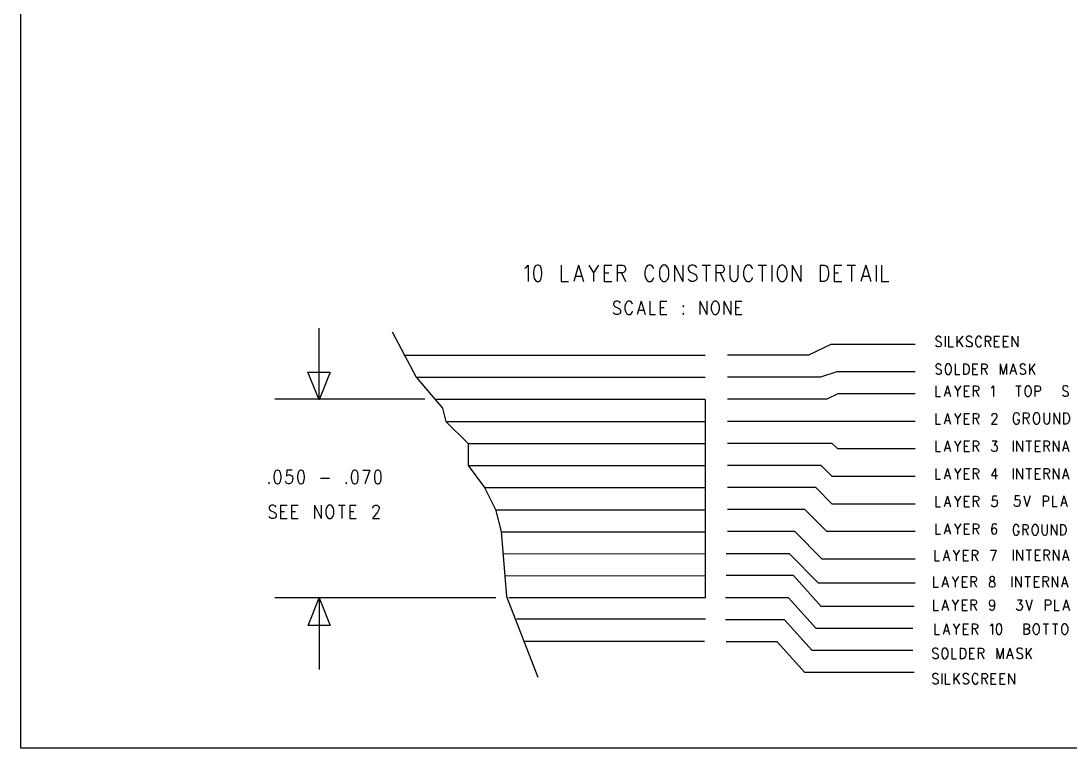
# Model space of a CAD drawing. Extents: x 11.9 to 28.1, y 10.8 to 21.2.
# Drawn here: x 11.892 to 16.644, y 10.799 to 14.095 of the extents above; entities that cross this region are included whole.
import ezdxf

# ---------------------------------------------------------------- set-up
doc = ezdxf.new("R2010")
doc.units = 0
doc.header["$MEASUREMENT"] = 0
doc.layers.add('LAYNR1', color=2, linetype='Continuous')

msp = doc.modelspace()

# ---------------------------------------------------------------- linework, layer by layer
at = {"layer": 'LAYNR1', "color": 7}
for points in [[(11.892, 10.799), (11.892, 21.199)], [(14.175, 12.974), (14.181, 12.978), (14.189, 12.988), (14.189, 12.914)], [(14.23, 12.988), (14.222, 12.985), (14.216, 12.974), (14.214, 12.957), (14.214, 12.946), (14.216, 12.928), (14.222, 12.918), (14.23, 12.914)], [(14.236, 12.914), (14.244, 12.918), (14.249, 12.928), (14.252, 12.946), (14.252, 12.957), (14.249, 12.974), (14.244, 12.985), (14.236, 12.988), (14.23, 12.988)], [(14.339, 12.988), (14.339, 12.914)], [(14.418, 12.988), (14.396, 12.914)], [(14.418, 12.988), (14.44, 12.914)], [(14.465, 12.988), (14.486, 12.953), (14.486, 12.914)], [(14.508, 12.988), (14.486, 12.953)], [(14.533, 12.988), (14.533, 12.914)], [(14.533, 12.988), (14.568, 12.988)], [(14.593, 12.988), (14.593, 12.914)], [(14.593, 12.988), (14.617, 12.988), (14.625, 12.985), (14.628, 12.981), (14.631, 12.974), (14.631, 12.967), (14.628, 12.96), (14.625, 12.957), (14.617, 12.953), (14.593, 12.953)], [(14.759, 12.971), (14.756, 12.978), (14.751, 12.985), (14.745, 12.988), (14.735, 12.988), (14.729, 12.985), (14.724, 12.978), (14.721, 12.971)], [(14.8, 12.988), (14.795, 12.985), (14.789, 12.978), (14.786, 12.971)], [(14.825, 12.971), (14.822, 12.978), (14.816, 12.985), (14.811, 12.988), (14.8, 12.988)], [(14.852, 12.988), (14.852, 12.914)], [(14.852, 12.988), (14.89, 12.914)], [(14.89, 12.988), (14.89, 12.914)], [(14.953, 12.978), (14.947, 12.985), (14.939, 12.988), (14.928, 12.988), (14.92, 12.985), (14.915, 12.978), (14.915, 12.971)], [(14.977, 12.988), (15.016, 12.988)], [(14.996, 12.988), (14.996, 12.914)], [(15.04, 12.988), (15.04, 12.914)], [(15.04, 12.988), (15.065, 12.988), (15.073, 12.985), (15.075, 12.981), (15.078, 12.974), (15.078, 12.967), (15.075, 12.96), (15.073, 12.957), (15.065, 12.953), (15.04, 12.953)], [(15.103, 12.988), (15.103, 12.935), (15.106, 12.925), (15.111, 12.918), (15.119, 12.914)], [(15.125, 12.914), (15.133, 12.918), (15.138, 12.925), (15.141, 12.935), (15.141, 12.988)], [(15.206, 12.971), (15.204, 12.978), (15.198, 12.985), (15.193, 12.988), (15.182, 12.988), (15.176, 12.985), (15.171, 12.978), (15.168, 12.971)], [(15.231, 12.988), (15.269, 12.988)], [(15.25, 12.988), (15.25, 12.914)], [(15.294, 12.988), (15.294, 12.914)], [(15.335, 12.988), (15.329, 12.985), (15.324, 12.978), (15.321, 12.971)], [(15.359, 12.971), (15.356, 12.978), (15.351, 12.985), (15.345, 12.988), (15.335, 12.988)], [(15.386, 12.988), (15.386, 12.914)], [(15.386, 12.988), (15.425, 12.914)], [(15.425, 12.988), (15.425, 12.914)], [(15.512, 12.988), (15.512, 12.914)], [(15.512, 12.988), (15.531, 12.988), (15.539, 12.985), (15.545, 12.978), (15.547, 12.971)], [(15.575, 12.988), (15.575, 12.914)], [(15.575, 12.988), (15.61, 12.988)], [(15.635, 12.988), (15.673, 12.988)], [(15.654, 12.988), (15.654, 12.914)], [(15.719, 12.988), (15.697, 12.914)], [(15.719, 12.988), (15.741, 12.914)], [(15.766, 12.988), (15.766, 12.914)], [(15.79, 12.988), (15.79, 12.914)], [(14.405, 12.939), (14.432, 12.939)], [(14.533, 12.953), (14.555, 12.953)], [(14.612, 12.953), (14.631, 12.914)], [(14.721, 12.971), (14.718, 12.96), (14.718, 12.942)], [(14.718, 12.942), (14.721, 12.932), (14.724, 12.925), (14.729, 12.918), (14.735, 12.914)], [(14.745, 12.914), (14.751, 12.918), (14.756, 12.925), (14.759, 12.932)], [(14.786, 12.971), (14.784, 12.96), (14.784, 12.942)], [(14.784, 12.942), (14.786, 12.932), (14.789, 12.925), (14.795, 12.918), (14.8, 12.914)], [(14.811, 12.914), (14.816, 12.918), (14.822, 12.925), (14.825, 12.932), (14.827, 12.942)], [(14.827, 12.942), (14.827, 12.96), (14.825, 12.971)], [(14.915, 12.971), (14.917, 12.964), (14.92, 12.96), (14.925, 12.957), (14.942, 12.949), (14.947, 12.946), (14.95, 12.942)], [(14.95, 12.942), (14.953, 12.935), (14.953, 12.925), (14.947, 12.918), (14.939, 12.914)], [(15.059, 12.953), (15.078, 12.914)], [(15.168, 12.971), (15.165, 12.96), (15.165, 12.942)], [(15.165, 12.942), (15.168, 12.932), (15.171, 12.925), (15.176, 12.918), (15.182, 12.914)], [(15.193, 12.914), (15.198, 12.918), (15.204, 12.925), (15.206, 12.932)], [(15.321, 12.971), (15.318, 12.96), (15.318, 12.942)], [(15.318, 12.942), (15.321, 12.932), (15.324, 12.925), (15.329, 12.918), (15.335, 12.914)], [(15.345, 12.914), (15.351, 12.918), (15.356, 12.925), (15.359, 12.932), (15.362, 12.942)], [(15.362, 12.942), (15.362, 12.96), (15.359, 12.971)], [(15.55, 12.942), (15.547, 12.932), (15.545, 12.925), (15.539, 12.918), (15.531, 12.914)], [(15.547, 12.971), (15.55, 12.96), (15.55, 12.942)], [(15.575, 12.953), (15.596, 12.953)], [(15.705, 12.939), (15.733, 12.939)], [(14.23, 12.914), (14.236, 12.914)], [(14.339, 12.914), (14.372, 12.914)], [(14.533, 12.914), (14.568, 12.914)], [(14.735, 12.914), (14.745, 12.914)], [(14.8, 12.914), (14.811, 12.914)], [(14.928, 12.914), (14.92, 12.918), (14.915, 12.925)], [(14.939, 12.914), (14.928, 12.914)], [(15.119, 12.914), (15.125, 12.914)], [(15.182, 12.914), (15.193, 12.914)], [(15.335, 12.914), (15.345, 12.914)], [(15.531, 12.914), (15.512, 12.914)], [(15.575, 12.914), (15.61, 12.914)], [(15.79, 12.914), (15.823, 12.914)], [(14.608, 12.816), (14.603, 12.822), (14.596, 12.825), (14.587, 12.825), (14.581, 12.822), (14.576, 12.816), (14.576, 12.811)], [(14.576, 12.811), (14.578, 12.805), (14.581, 12.802), (14.585, 12.799), (14.599, 12.793), (14.603, 12.79), (14.606, 12.787)], [(14.606, 12.787), (14.608, 12.782), (14.608, 12.773), (14.603, 12.767), (14.596, 12.764)], [(14.631, 12.811), (14.628, 12.802), (14.628, 12.787)], [(14.628, 12.787), (14.631, 12.779), (14.633, 12.773), (14.637, 12.767), (14.642, 12.764)], [(14.662, 12.811), (14.66, 12.816), (14.656, 12.822), (14.651, 12.825), (14.642, 12.825), (14.637, 12.822), (14.633, 12.816), (14.631, 12.811)], [(14.701, 12.825), (14.683, 12.764)], [(14.69, 12.784), (14.712, 12.784)], [(14.701, 12.825), (14.719, 12.764)], [(14.74, 12.825), (14.74, 12.764)], [(14.787, 12.825), (14.787, 12.764)], [(14.787, 12.825), (14.817, 12.825)], [(14.787, 12.796), (14.806, 12.796)], [(14.967, 12.825), (14.967, 12.764)], [(14.967, 12.825), (14.999, 12.764)], [(14.999, 12.825), (14.999, 12.764)], [(15.021, 12.811), (15.019, 12.802), (15.019, 12.787)], [(15.019, 12.787), (15.021, 12.779), (15.024, 12.773), (15.028, 12.767), (15.033, 12.764)], [(15.033, 12.825), (15.028, 12.822), (15.024, 12.816), (15.021, 12.811)], [(15.053, 12.811), (15.051, 12.816), (15.046, 12.822), (15.042, 12.825), (15.033, 12.825)], [(15.042, 12.764), (15.046, 12.767), (15.051, 12.773), (15.053, 12.779), (15.056, 12.787)], [(15.056, 12.787), (15.056, 12.802), (15.053, 12.811)], [(15.076, 12.825), (15.076, 12.764)], [(15.076, 12.825), (15.108, 12.764)], [(15.108, 12.825), (15.108, 12.764)], [(15.128, 12.825), (15.128, 12.764)], [(15.128, 12.825), (15.158, 12.825)], [(15.128, 12.796), (15.146, 12.796)], [(14.587, 12.764), (14.581, 12.767), (14.576, 12.773)], [(14.596, 12.764), (14.587, 12.764)], [(14.642, 12.764), (14.651, 12.764)], [(14.651, 12.764), (14.656, 12.767), (14.66, 12.773), (14.662, 12.779)], [(14.74, 12.764), (14.767, 12.764)], [(14.787, 12.764), (14.817, 12.764)], [(14.892, 12.77), (14.89, 12.767), (14.892, 12.764)], [(14.892, 12.764), (14.894, 12.767), (14.892, 12.77)], [(15.033, 12.764), (15.042, 12.764)], [(15.128, 12.764), (15.158, 12.764)], [(13.242, 12.378), (13.242, 12.703)], [(13.573, 12.686), (13.682, 12.48)], [(16.061, 12.659), (16.058, 12.663), (16.052, 12.666), (16.045, 12.666), (16.04, 12.663), (16.036, 12.659), (16.036, 12.654)], [(16.036, 12.654), (16.038, 12.65), (16.04, 12.648), (16.043, 12.645), (16.054, 12.641), (16.058, 12.638), (16.06, 12.636)], [(16.078, 12.666), (16.078, 12.618)], [(16.094, 12.666), (16.094, 12.618)], [(16.132, 12.666), (16.132, 12.618)], [(16.158, 12.666), (16.132, 12.634)], [(16.141, 12.645), (16.158, 12.618)], [(16.2, 12.659), (16.196, 12.663), (16.191, 12.666), (16.183, 12.666), (16.178, 12.663), (16.174, 12.659), (16.174, 12.654)], [(16.174, 12.654), (16.176, 12.65), (16.178, 12.648), (16.181, 12.645), (16.192, 12.641), (16.196, 12.638), (16.198, 12.636)], [(16.218, 12.654), (16.216, 12.648), (16.216, 12.636)], [(16.243, 12.654), (16.241, 12.659), (16.238, 12.663), (16.234, 12.666), (16.227, 12.666), (16.223, 12.663), (16.22, 12.659), (16.218, 12.654)], [(16.26, 12.666), (16.26, 12.618)], [(16.26, 12.666), (16.276, 12.666), (16.281, 12.663), (16.283, 12.661), (16.285, 12.657), (16.285, 12.652), (16.283, 12.648), (16.281, 12.645), (16.276, 12.643), (16.26, 12.643)], [(16.272, 12.643), (16.285, 12.618)], [(16.301, 12.666), (16.301, 12.618)], [(16.301, 12.666), (16.325, 12.666)], [(16.301, 12.643), (16.316, 12.643)], [(16.341, 12.666), (16.341, 12.618)], [(16.341, 12.666), (16.365, 12.666)], [(16.341, 12.643), (16.356, 12.643)], [(16.381, 12.666), (16.381, 12.618)], [(16.381, 12.666), (16.407, 12.618)], [(16.407, 12.666), (16.407, 12.618)], [(15.56, 12.629), (15.46, 12.58)], [(15.942, 12.629), (15.56, 12.629)], [(16.045, 12.618), (16.04, 12.62), (16.036, 12.625)], [(16.052, 12.618), (16.045, 12.618)], [(16.06, 12.636), (16.061, 12.632), (16.061, 12.625), (16.058, 12.62), (16.052, 12.618)], [(16.094, 12.618), (16.116, 12.618)], [(16.183, 12.618), (16.178, 12.62), (16.174, 12.625)], [(16.191, 12.618), (16.183, 12.618)], [(16.198, 12.636), (16.2, 12.632), (16.2, 12.625), (16.196, 12.62), (16.191, 12.618)], [(16.216, 12.636), (16.218, 12.629), (16.22, 12.625), (16.223, 12.62), (16.227, 12.618)], [(16.227, 12.618), (16.234, 12.618)], [(16.234, 12.618), (16.238, 12.62), (16.241, 12.625), (16.243, 12.629)], [(16.301, 12.618), (16.325, 12.618)], [(16.341, 12.618), (16.365, 12.618)], [(13.627, 12.58), (14.992, 12.58)], [(15.46, 12.58), (15.092, 12.58)], [(13.242, 12.378), (13.192, 12.503)], [(13.192, 12.503), (13.292, 12.503)], [(13.292, 12.503), (13.242, 12.378)], [(15.588, 12.504), (15.513, 12.48)], [(15.942, 12.504), (15.588, 12.504)], [(16.061, 12.534), (16.058, 12.538), (16.052, 12.541), (16.045, 12.541), (16.04, 12.538), (16.036, 12.534), (16.036, 12.529)], [(16.036, 12.529), (16.038, 12.525), (16.04, 12.523), (16.043, 12.52), (16.054, 12.516), (16.058, 12.513), (16.06, 12.511)], [(16.045, 12.493), (16.04, 12.495), (16.036, 12.5)], [(16.06, 12.511), (16.061, 12.507), (16.061, 12.5), (16.058, 12.495), (16.052, 12.493)], [(16.08, 12.529), (16.078, 12.523), (16.078, 12.511)], [(16.078, 12.511), (16.08, 12.504), (16.081, 12.5), (16.085, 12.495), (16.089, 12.493)], [(16.089, 12.541), (16.085, 12.538), (16.081, 12.534), (16.08, 12.529)], [(16.105, 12.529), (16.103, 12.534), (16.1, 12.538), (16.096, 12.541), (16.089, 12.541)], [(16.096, 12.493), (16.1, 12.495), (16.103, 12.5), (16.105, 12.504), (16.107, 12.511)], [(16.107, 12.511), (16.107, 12.523), (16.105, 12.529)], [(16.123, 12.541), (16.123, 12.493)], [(16.161, 12.541), (16.161, 12.493)], [(16.161, 12.541), (16.174, 12.541), (16.18, 12.538), (16.183, 12.534), (16.185, 12.529)], [(16.187, 12.511), (16.185, 12.504), (16.183, 12.5), (16.18, 12.495), (16.174, 12.493)], [(16.185, 12.529), (16.187, 12.523), (16.187, 12.511)], [(16.203, 12.541), (16.203, 12.493)], [(16.203, 12.541), (16.227, 12.541)], [(16.203, 12.518), (16.218, 12.518)], [(16.243, 12.541), (16.243, 12.493)], [(16.243, 12.541), (16.26, 12.541), (16.265, 12.538), (16.267, 12.536), (16.269, 12.532), (16.269, 12.527), (16.267, 12.523), (16.265, 12.52), (16.26, 12.518), (16.243, 12.518)], [(16.256, 12.518), (16.269, 12.493)], [(16.327, 12.541), (16.327, 12.493)], [(16.327, 12.541), (16.341, 12.493)], [(16.356, 12.541), (16.341, 12.493)], [(16.356, 12.541), (16.356, 12.493)], [(16.387, 12.541), (16.372, 12.493)], [(16.378, 12.509), (16.396, 12.509)], [(16.387, 12.541), (16.401, 12.493)], [(16.443, 12.534), (16.44, 12.538), (16.434, 12.541), (16.427, 12.541), (16.421, 12.538), (16.418, 12.534), (16.418, 12.529)], [(16.418, 12.529), (16.42, 12.525), (16.421, 12.523), (16.425, 12.52), (16.436, 12.516), (16.44, 12.513), (16.441, 12.511)], [(16.427, 12.493), (16.421, 12.495), (16.418, 12.5)], [(16.441, 12.511), (16.443, 12.507), (16.443, 12.5), (16.44, 12.495), (16.434, 12.493)], [(16.46, 12.541), (16.46, 12.493)], [(16.485, 12.541), (16.46, 12.509)], [(16.469, 12.52), (16.485, 12.493)], [(13.682, 12.48), (13.802, 12.34)], [(13.682, 12.48), (14.992, 12.48)], [(15.513, 12.48), (15.092, 12.48)], [(16.052, 12.493), (16.045, 12.493)], [(16.089, 12.493), (16.096, 12.493)], [(16.123, 12.493), (16.145, 12.493)], [(16.174, 12.493), (16.161, 12.493)], [(16.203, 12.493), (16.227, 12.493)], [(16.434, 12.493), (16.427, 12.493)], [(15.592, 12.405), (15.542, 12.38)], [(15.942, 12.405), (15.592, 12.405)], [(16.036, 12.441), (16.036, 12.393)], [(16.089, 12.441), (16.074, 12.393)], [(16.08, 12.409), (16.098, 12.409)], [(16.089, 12.441), (16.103, 12.393)], [(16.12, 12.441), (16.134, 12.418), (16.134, 12.393)], [(16.149, 12.441), (16.134, 12.418)], [(16.165, 12.441), (16.165, 12.393)], [(16.165, 12.441), (16.189, 12.441)], [(16.165, 12.418), (16.18, 12.418)], [(16.205, 12.441), (16.205, 12.393)], [(16.205, 12.441), (16.221, 12.441), (16.227, 12.439), (16.229, 12.436), (16.231, 12.432), (16.231, 12.427), (16.229, 12.423), (16.227, 12.42), (16.221, 12.418), (16.205, 12.418)], [(16.218, 12.418), (16.231, 12.393)], [(16.289, 12.432), (16.292, 12.434), (16.298, 12.441), (16.298, 12.393)], [(16.398, 12.441), (16.423, 12.441)], [(16.411, 12.441), (16.411, 12.393)], [(16.441, 12.429), (16.44, 12.423), (16.44, 12.411)], [(16.44, 12.411), (16.441, 12.404), (16.443, 12.4), (16.447, 12.395), (16.451, 12.393)], [(16.451, 12.441), (16.447, 12.439), (16.443, 12.434), (16.441, 12.429)], [(16.467, 12.429), (16.465, 12.434), (16.461, 12.439), (16.458, 12.441), (16.451, 12.441)], [(16.458, 12.393), (16.461, 12.395), (16.465, 12.4), (16.467, 12.404), (16.469, 12.411)], [(16.469, 12.411), (16.469, 12.423), (16.467, 12.429)], [(16.485, 12.441), (16.485, 12.393)], [(16.485, 12.441), (16.501, 12.441), (16.507, 12.439), (16.509, 12.436), (16.511, 12.432), (16.511, 12.425), (16.509, 12.42), (16.507, 12.418), (16.501, 12.416), (16.485, 12.416)], [(16.636, 12.434), (16.632, 12.439), (16.627, 12.441), (16.62, 12.441), (16.614, 12.439), (16.611, 12.434), (16.611, 12.429)], [(16.611, 12.429), (16.612, 12.425), (16.614, 12.423), (16.618, 12.42), (16.629, 12.416), (16.632, 12.413), (16.634, 12.411)], [(16.634, 12.411), (16.636, 12.407), (16.636, 12.4), (16.632, 12.395), (16.627, 12.393)], [(13.722, 12.38), (13.042, 12.38)], [(13.767, 12.38), (14.992, 12.38)], [(14.993, 11.481), (14.993, 12.379)], [(15.542, 12.38), (15.092, 12.38)], [(16.036, 12.393), (16.058, 12.393)], [(16.165, 12.393), (16.189, 12.393)], [(16.451, 12.393), (16.458, 12.393)], [(16.62, 12.393), (16.614, 12.395), (16.611, 12.4)], [(16.627, 12.393), (16.62, 12.393)], [(13.802, 12.34), (13.817, 12.28)], [(16.036, 12.316), (16.036, 12.268)], [(16.089, 12.316), (16.074, 12.268)], [(16.089, 12.316), (16.103, 12.268)], [(16.12, 12.316), (16.134, 12.293), (16.134, 12.268)], [(16.149, 12.316), (16.134, 12.293)], [(16.165, 12.316), (16.165, 12.268)], [(16.165, 12.316), (16.189, 12.316)], [(16.205, 12.316), (16.205, 12.268)], [(16.205, 12.316), (16.221, 12.316), (16.227, 12.314), (16.229, 12.311), (16.231, 12.307), (16.231, 12.302), (16.229, 12.298), (16.227, 12.295), (16.221, 12.293), (16.205, 12.293)], [(16.291, 12.304), (16.291, 12.307), (16.292, 12.311), (16.294, 12.314), (16.298, 12.316), (16.305, 12.316), (16.309, 12.314), (16.311, 12.311), (16.312, 12.307), (16.312, 12.302), (16.311, 12.298), (16.307, 12.291), (16.289, 12.268)], [(16.394, 12.317), (16.39, 12.312), (16.388, 12.307)], [(16.409, 12.317), (16.405, 12.319), (16.398, 12.319), (16.394, 12.317)], [(16.415, 12.307), (16.413, 12.312), (16.409, 12.317)], [(16.432, 12.319), (16.432, 12.268)], [(16.432, 12.319), (16.45, 12.319), (16.456, 12.317)], [(16.456, 12.317), (16.457, 12.314), (16.459, 12.309), (16.459, 12.304), (16.457, 12.3), (16.456, 12.297)], [(16.485, 12.317), (16.481, 12.312), (16.479, 12.307)], [(16.488, 12.319), (16.485, 12.317)], [(16.5, 12.317), (16.496, 12.319), (16.488, 12.319)], [(16.506, 12.307), (16.504, 12.312), (16.5, 12.317)], [(16.525, 12.319), (16.525, 12.283), (16.527, 12.275), (16.531, 12.27), (16.537, 12.268)], [(16.541, 12.268), (16.546, 12.27), (16.55, 12.275), (16.552, 12.283), (16.552, 12.319)], [(16.57, 12.319), (16.57, 12.268)], [(16.57, 12.319), (16.597, 12.268)], [(16.597, 12.319), (16.597, 12.268)], [(16.614, 12.319), (16.614, 12.268)], [(16.614, 12.319), (16.627, 12.319), (16.633, 12.317)], [(16.633, 12.317), (16.637, 12.312), (16.639, 12.307)], [(13.817, 12.28), (13.917, 12.18)], [(13.817, 12.28), (14.992, 12.28)], [(15.942, 12.28), (15.092, 12.28)], [(16.036, 12.268), (16.058, 12.268)], [(16.08, 12.284), (16.098, 12.284)], [(16.165, 12.293), (16.18, 12.293)], [(16.165, 12.268), (16.189, 12.268)], [(16.218, 12.293), (16.231, 12.268)], [(16.289, 12.268), (16.314, 12.268)], [(16.388, 12.307), (16.386, 12.3), (16.386, 12.287)], [(16.386, 12.287), (16.388, 12.28), (16.39, 12.275), (16.394, 12.27), (16.398, 12.268)], [(16.398, 12.268), (16.405, 12.268)], [(16.405, 12.268), (16.409, 12.27), (16.413, 12.275), (16.415, 12.28), (16.415, 12.287)], [(16.405, 12.287), (16.415, 12.287)], [(16.456, 12.297), (16.45, 12.295), (16.432, 12.295)], [(16.446, 12.295), (16.459, 12.268)], [(16.479, 12.307), (16.477, 12.3), (16.477, 12.287)], [(16.477, 12.287), (16.479, 12.28), (16.481, 12.275), (16.485, 12.27), (16.488, 12.268)], [(16.488, 12.268), (16.496, 12.268)], [(16.496, 12.268), (16.5, 12.27), (16.504, 12.275), (16.506, 12.28), (16.508, 12.287)], [(16.508, 12.287), (16.508, 12.3), (16.506, 12.307)], [(16.537, 12.268), (16.541, 12.268)], [(16.627, 12.268), (16.614, 12.268)], [(16.641, 12.287), (16.639, 12.28), (16.637, 12.275), (16.633, 12.27), (16.627, 12.268)], [(16.639, 12.307), (16.641, 12.3), (16.641, 12.287)], [(13.917, 12.18), (13.917, 12.08)], [(13.917, 12.18), (14.992, 12.18)], [(15.567, 12.18), (15.092, 12.18)], [(15.592, 12.155), (15.567, 12.18)], [(16.036, 12.191), (16.036, 12.143)], [(16.089, 12.191), (16.074, 12.143)], [(16.089, 12.191), (16.103, 12.143)], [(16.12, 12.191), (16.134, 12.168), (16.134, 12.143)], [(16.149, 12.191), (16.134, 12.168)], [(16.165, 12.191), (16.165, 12.143)], [(16.165, 12.191), (16.189, 12.191)], [(16.165, 12.168), (16.18, 12.168)], [(16.205, 12.191), (16.205, 12.143)], [(16.205, 12.191), (16.221, 12.191), (16.227, 12.189), (16.229, 12.186), (16.231, 12.182), (16.231, 12.177), (16.229, 12.173), (16.227, 12.17), (16.221, 12.168), (16.205, 12.168)], [(16.218, 12.168), (16.231, 12.143)], [(16.292, 12.191), (16.312, 12.191), (16.301, 12.173), (16.307, 12.173), (16.311, 12.17), (16.312, 12.168), (16.314, 12.161)], [(16.386, 12.191), (16.386, 12.143)], [(16.402, 12.191), (16.402, 12.143)], [(16.402, 12.191), (16.428, 12.143)], [(16.428, 12.191), (16.428, 12.143)], [(16.444, 12.191), (16.47, 12.191)], [(16.457, 12.191), (16.457, 12.143)], [(16.486, 12.191), (16.486, 12.143)], [(16.486, 12.191), (16.51, 12.191)], [(16.486, 12.168), (16.501, 12.168)], [(16.526, 12.191), (16.526, 12.143)], [(16.526, 12.191), (16.542, 12.191), (16.548, 12.189), (16.55, 12.186), (16.551, 12.182), (16.551, 12.177), (16.55, 12.173), (16.548, 12.17), (16.542, 12.168), (16.526, 12.168)], [(16.539, 12.168), (16.551, 12.143)], [(16.568, 12.191), (16.568, 12.143)], [(16.568, 12.191), (16.593, 12.143)], [(16.593, 12.191), (16.593, 12.143)], [(16.624, 12.191), (16.61, 12.143)], [(16.624, 12.191), (16.639, 12.143)], [(15.942, 12.155), (15.592, 12.155)], [(16.036, 12.143), (16.058, 12.143)], [(16.08, 12.159), (16.098, 12.159)], [(16.165, 12.143), (16.189, 12.143)], [(16.298, 12.143), (16.292, 12.145), (16.291, 12.147), (16.289, 12.152)], [(16.303, 12.143), (16.298, 12.143)], [(16.314, 12.161), (16.314, 12.157), (16.312, 12.15), (16.309, 12.145), (16.303, 12.143)], [(16.486, 12.143), (16.51, 12.143)], [(16.615, 12.159), (16.633, 12.159)], [(13.917, 12.08), (13.992, 11.98)], [(13.917, 12.08), (14.992, 12.08)], [(15.517, 12.08), (15.092, 12.08)], [(15.567, 12.03), (15.517, 12.08)], [(13.052, 12.058), (13.045, 12.055), (13.04, 12.047), (13.038, 12.032), (13.038, 12.023), (13.04, 12.009), (13.045, 12), (13.052, 11.997)], [(13.056, 11.997), (13.063, 12), (13.068, 12.009), (13.07, 12.023), (13.07, 12.032), (13.068, 12.047), (13.063, 12.055), (13.056, 12.058), (13.052, 12.058)], [(13.12, 12.058), (13.097, 12.058), (13.095, 12.032), (13.097, 12.035), (13.104, 12.038), (13.111, 12.038), (13.118, 12.035), (13.122, 12.029), (13.124, 12.02)], [(13.158, 12.058), (13.152, 12.055), (13.147, 12.047), (13.145, 12.032), (13.145, 12.023), (13.147, 12.009), (13.152, 12), (13.158, 11.997)], [(13.163, 11.997), (13.17, 12), (13.174, 12.009), (13.177, 12.023), (13.177, 12.032), (13.174, 12.047), (13.17, 12.055), (13.163, 12.058), (13.158, 12.058)], [(13.249, 12.023), (13.29, 12.023)], [(13.402, 12.058), (13.395, 12.055), (13.39, 12.047), (13.388, 12.032), (13.388, 12.023), (13.39, 12.009), (13.395, 12), (13.402, 11.997)], [(13.406, 11.997), (13.413, 12), (13.418, 12.009), (13.42, 12.023), (13.42, 12.032), (13.418, 12.047), (13.413, 12.055), (13.406, 12.058), (13.402, 12.058)], [(13.44, 12.058), (13.472, 12.058)], [(13.472, 12.058), (13.449, 11.997)], [(13.506, 12.058), (13.499, 12.055), (13.495, 12.047), (13.493, 12.032), (13.493, 12.023), (13.495, 12.009), (13.499, 12), (13.506, 11.997)], [(13.511, 11.997), (13.518, 12), (13.522, 12.009), (13.524, 12.023), (13.524, 12.032), (13.522, 12.047), (13.518, 12.055), (13.511, 12.058), (13.506, 12.058)], [(15.942, 12.03), (15.567, 12.03)], [(16.036, 12.066), (16.036, 12.018)], [(16.089, 12.066), (16.074, 12.018)], [(16.08, 12.034), (16.098, 12.034)], [(16.089, 12.066), (16.103, 12.018)], [(16.12, 12.066), (16.134, 12.043), (16.134, 12.018)], [(16.149, 12.066), (16.134, 12.043)], [(16.165, 12.066), (16.165, 12.018)], [(16.165, 12.066), (16.189, 12.066)], [(16.165, 12.043), (16.18, 12.043)], [(16.205, 12.066), (16.205, 12.018)], [(16.205, 12.066), (16.221, 12.066), (16.227, 12.064), (16.229, 12.061), (16.231, 12.057), (16.231, 12.052), (16.229, 12.048), (16.227, 12.045), (16.221, 12.043), (16.205, 12.043)], [(16.218, 12.043), (16.231, 12.018)], [(16.307, 12.066), (16.289, 12.034), (16.316, 12.034)], [(16.307, 12.066), (16.307, 12.018)], [(16.386, 12.066), (16.386, 12.018)], [(16.402, 12.066), (16.402, 12.018)], [(16.402, 12.066), (16.428, 12.018)], [(16.428, 12.066), (16.428, 12.018)], [(16.444, 12.066), (16.47, 12.066)], [(16.457, 12.066), (16.457, 12.018)], [(16.486, 12.066), (16.486, 12.018)], [(16.486, 12.066), (16.51, 12.066)], [(16.486, 12.043), (16.501, 12.043)], [(16.526, 12.066), (16.526, 12.018)], [(16.526, 12.066), (16.542, 12.066), (16.548, 12.064), (16.55, 12.061), (16.551, 12.057), (16.551, 12.052), (16.55, 12.048), (16.548, 12.045), (16.542, 12.043), (16.526, 12.043)], [(16.539, 12.043), (16.551, 12.018)], [(16.568, 12.066), (16.568, 12.018)], [(16.568, 12.066), (16.593, 12.018)], [(16.593, 12.066), (16.593, 12.018)], [(16.624, 12.066), (16.61, 12.018)], [(16.615, 12.034), (16.633, 12.034)], [(16.624, 12.066), (16.639, 12.018)], [(13.015, 12.003), (13.013, 12), (13.015, 11.997)], [(13.015, 11.997), (13.018, 12), (13.015, 12.003)], [(13.052, 11.997), (13.056, 11.997)], [(13.102, 11.997), (13.095, 12), (13.093, 12.003), (13.09, 12.009)], [(13.108, 11.997), (13.102, 11.997)], [(13.124, 12.02), (13.122, 12.015), (13.12, 12.006), (13.115, 12), (13.108, 11.997)], [(13.158, 11.997), (13.163, 11.997)], [(13.365, 12.003), (13.363, 12), (13.365, 11.997)], [(13.365, 11.997), (13.368, 12), (13.365, 12.003)], [(13.402, 11.997), (13.406, 11.997)], [(13.506, 11.997), (13.511, 11.997)], [(13.992, 11.98), (14.042, 11.88)], [(13.992, 11.98), (14.992, 11.98)], [(15.492, 11.98), (15.092, 11.98)], [(15.567, 11.905), (15.492, 11.98)], [(16.036, 12.018), (16.058, 12.018)], [(16.165, 12.018), (16.189, 12.018)], [(16.486, 12.018), (16.51, 12.018)], [(16.036, 11.941), (16.036, 11.893)], [(16.089, 11.941), (16.074, 11.893)], [(16.089, 11.941), (16.103, 11.893)], [(16.12, 11.941), (16.134, 11.918), (16.134, 11.893)], [(16.149, 11.941), (16.134, 11.918)], [(16.165, 11.941), (16.165, 11.893)], [(16.165, 11.941), (16.189, 11.941)], [(16.205, 11.941), (16.205, 11.893)], [(16.205, 11.941), (16.221, 11.941), (16.227, 11.939), (16.229, 11.936), (16.231, 11.932), (16.231, 11.927), (16.229, 11.923), (16.227, 11.92), (16.221, 11.918), (16.205, 11.918)], [(16.312, 11.941), (16.294, 11.941), (16.292, 11.92), (16.294, 11.923), (16.3, 11.925), (16.305, 11.925), (16.311, 11.923), (16.314, 11.918), (16.316, 11.911)], [(16.415, 11.942), (16.396, 11.942), (16.395, 11.922), (16.396, 11.924), (16.402, 11.926), (16.407, 11.926), (16.413, 11.924), (16.416, 11.919), (16.418, 11.912)], [(16.435, 11.942), (16.449, 11.894)], [(16.464, 11.942), (16.449, 11.894)], [(16.522, 11.942), (16.522, 11.894)], [(16.522, 11.942), (16.538, 11.942), (16.544, 11.94), (16.546, 11.937), (16.547, 11.933), (16.547, 11.926), (16.546, 11.922), (16.544, 11.919), (16.538, 11.917), (16.522, 11.917)], [(16.564, 11.942), (16.564, 11.894)], [(16.616, 11.942), (16.602, 11.894)], [(16.616, 11.942), (16.631, 11.894)], [(13.048, 11.891), (13.043, 11.897), (13.036, 11.9), (13.027, 11.9), (13.021, 11.897), (13.016, 11.891), (13.016, 11.886)], [(13.016, 11.886), (13.018, 11.88), (13.021, 11.877), (13.025, 11.874), (13.039, 11.868), (13.043, 11.865), (13.046, 11.862)], [(13.068, 11.9), (13.068, 11.839)], [(13.068, 11.9), (13.098, 11.9)], [(13.118, 11.9), (13.118, 11.839)], [(13.118, 11.9), (13.148, 11.9)], [(13.221, 11.9), (13.221, 11.839)], [(13.221, 11.9), (13.252, 11.839)], [(13.252, 11.9), (13.252, 11.839)], [(13.275, 11.886), (13.273, 11.877), (13.273, 11.862)], [(13.286, 11.9), (13.282, 11.897), (13.277, 11.891), (13.275, 11.886)], [(13.307, 11.886), (13.305, 11.891), (13.3, 11.897), (13.296, 11.9), (13.286, 11.9)], [(13.309, 11.862), (13.309, 11.877), (13.307, 11.886)], [(13.33, 11.9), (13.361, 11.9)], [(13.346, 11.9), (13.346, 11.839)], [(13.382, 11.9), (13.382, 11.839)], [(13.382, 11.9), (13.411, 11.9)], [(13.486, 11.886), (13.486, 11.889), (13.489, 11.894), (13.491, 11.897), (13.496, 11.9), (13.505, 11.9), (13.509, 11.897), (13.511, 11.894), (13.514, 11.889), (13.514, 11.883), (13.511, 11.877), (13.507, 11.868), (13.484, 11.839)], [(14.042, 11.88), (14.067, 11.78)], [(15.442, 11.88), (15.092, 11.88)], [(15.542, 11.78), (15.442, 11.88)], [(15.942, 11.905), (15.567, 11.905)], [(16.036, 11.893), (16.058, 11.893)], [(16.08, 11.909), (16.098, 11.909)], [(16.165, 11.918), (16.18, 11.918)], [(16.165, 11.893), (16.189, 11.893)], [(16.218, 11.918), (16.231, 11.893)], [(16.298, 11.893), (16.292, 11.895), (16.291, 11.897), (16.289, 11.902)], [(16.303, 11.893), (16.298, 11.893)], [(16.316, 11.911), (16.314, 11.907), (16.312, 11.9), (16.309, 11.895), (16.303, 11.893)], [(16.4, 11.894), (16.395, 11.896), (16.393, 11.899), (16.391, 11.903)], [(16.406, 11.894), (16.4, 11.894)], [(16.418, 11.912), (16.416, 11.908), (16.415, 11.901), (16.411, 11.896), (16.406, 11.894)], [(16.564, 11.894), (16.586, 11.894)], [(16.607, 11.91), (16.626, 11.91)], [(13.027, 11.839), (13.021, 11.842), (13.016, 11.848)], [(13.036, 11.839), (13.027, 11.839)], [(13.046, 11.862), (13.048, 11.857), (13.048, 11.848), (13.043, 11.842), (13.036, 11.839)], [(13.068, 11.871), (13.086, 11.871)], [(13.068, 11.839), (13.098, 11.839)], [(13.118, 11.871), (13.136, 11.871)], [(13.118, 11.839), (13.148, 11.839)], [(13.273, 11.862), (13.275, 11.854), (13.277, 11.848), (13.282, 11.842), (13.286, 11.839)], [(13.286, 11.839), (13.296, 11.839)], [(13.296, 11.839), (13.3, 11.842), (13.305, 11.848), (13.307, 11.854), (13.309, 11.862)], [(13.382, 11.871), (13.4, 11.871)], [(13.382, 11.839), (13.411, 11.839)], [(13.484, 11.839), (13.516, 11.839)], [(14.042, 11.879), (14.992, 11.879)], [(16.036, 11.816), (16.036, 11.768)], [(16.089, 11.816), (16.074, 11.768)], [(16.089, 11.816), (16.103, 11.768)], [(16.12, 11.816), (16.134, 11.793), (16.134, 11.768)], [(16.149, 11.816), (16.134, 11.793)], [(16.165, 11.816), (16.165, 11.768)], [(16.165, 11.816), (16.189, 11.816)], [(16.165, 11.793), (16.18, 11.793)], [(16.205, 11.816), (16.205, 11.768)], [(16.205, 11.816), (16.221, 11.816), (16.227, 11.814), (16.229, 11.811), (16.231, 11.807), (16.231, 11.802), (16.229, 11.798), (16.227, 11.795), (16.221, 11.793), (16.205, 11.793)], [(16.218, 11.793), (16.231, 11.768)], [(16.311, 11.809), (16.309, 11.814), (16.303, 11.816), (16.3, 11.816), (16.294, 11.814), (16.291, 11.807), (16.289, 11.795), (16.289, 11.784), (16.291, 11.775), (16.294, 11.77), (16.3, 11.768)], [(16.301, 11.768), (16.307, 11.77), (16.311, 11.775), (16.312, 11.782), (16.312, 11.784), (16.311, 11.791), (16.307, 11.795), (16.301, 11.798), (16.3, 11.798), (16.294, 11.795), (16.291, 11.791), (16.289, 11.784)], [(16.388, 11.801), (16.386, 11.794), (16.386, 11.782)], [(16.413, 11.801), (16.411, 11.805), (16.408, 11.81), (16.404, 11.812), (16.397, 11.812), (16.393, 11.81), (16.39, 11.805), (16.388, 11.801)], [(16.43, 11.812), (16.43, 11.764)], [(16.43, 11.812), (16.446, 11.812), (16.451, 11.81), (16.453, 11.807), (16.455, 11.803), (16.455, 11.798), (16.453, 11.794), (16.451, 11.792), (16.446, 11.789), (16.43, 11.789)], [(16.442, 11.789), (16.455, 11.764)], [(16.473, 11.801), (16.471, 11.794), (16.471, 11.782)], [(16.482, 11.812), (16.479, 11.81), (16.475, 11.805), (16.473, 11.801)], [(16.499, 11.801), (16.497, 11.805), (16.493, 11.81), (16.49, 11.812), (16.482, 11.812)], [(16.501, 11.782), (16.501, 11.794), (16.499, 11.801)], [(16.517, 11.812), (16.517, 11.778), (16.519, 11.771), (16.522, 11.766), (16.528, 11.764)], [(16.531, 11.764), (16.537, 11.766), (16.541, 11.771), (16.542, 11.778), (16.542, 11.812)], [(16.559, 11.812), (16.559, 11.764)], [(16.559, 11.812), (16.584, 11.764)], [(16.584, 11.812), (16.584, 11.764)], [(16.601, 11.812), (16.601, 11.764)], [(16.601, 11.812), (16.613, 11.812), (16.619, 11.81), (16.622, 11.805), (16.624, 11.801)], [(16.624, 11.801), (16.626, 11.794), (16.626, 11.782)], [(14.067, 11.78), (14.092, 11.486)], [(14.067, 11.779), (14.992, 11.779)], [(15.397, 11.78), (15.092, 11.78)], [(15.522, 11.655), (15.397, 11.78)], [(15.942, 11.78), (15.542, 11.78)], [(16.036, 11.768), (16.058, 11.768)], [(16.08, 11.784), (16.098, 11.784)], [(16.165, 11.768), (16.189, 11.768)], [(16.3, 11.768), (16.301, 11.768)], [(16.386, 11.782), (16.388, 11.776), (16.39, 11.771), (16.393, 11.766), (16.397, 11.764)], [(16.397, 11.764), (16.404, 11.764)], [(16.404, 11.764), (16.408, 11.766), (16.411, 11.771), (16.413, 11.776), (16.413, 11.782)], [(16.404, 11.782), (16.413, 11.782)], [(16.471, 11.782), (16.473, 11.776), (16.475, 11.771), (16.479, 11.766), (16.482, 11.764)], [(16.482, 11.764), (16.49, 11.764)], [(16.49, 11.764), (16.493, 11.766), (16.497, 11.771), (16.499, 11.776), (16.501, 11.782)], [(16.528, 11.764), (16.531, 11.764)], [(16.613, 11.764), (16.601, 11.764)], [(16.626, 11.782), (16.624, 11.776), (16.622, 11.771), (16.619, 11.766), (16.613, 11.764)], [(16.031, 11.696), (16.031, 11.648)], [(16.084, 11.696), (16.069, 11.648)], [(16.084, 11.696), (16.098, 11.648)], [(16.115, 11.696), (16.129, 11.673), (16.129, 11.648)], [(16.144, 11.696), (16.129, 11.673)], [(16.16, 11.696), (16.16, 11.648)], [(16.16, 11.696), (16.184, 11.696)], [(16.2, 11.696), (16.2, 11.648)], [(16.2, 11.696), (16.216, 11.696), (16.222, 11.693), (16.224, 11.691), (16.226, 11.687), (16.226, 11.682), (16.224, 11.678), (16.222, 11.675), (16.216, 11.673), (16.2, 11.673)], [(16.284, 11.696), (16.309, 11.696)], [(16.309, 11.696), (16.291, 11.648)], [(16.386, 11.697), (16.386, 11.649)], [(16.402, 11.697), (16.402, 11.649)], [(16.402, 11.697), (16.428, 11.649)], [(16.428, 11.697), (16.428, 11.649)], [(16.444, 11.697), (16.47, 11.697)], [(16.457, 11.697), (16.457, 11.649)], [(16.486, 11.697), (16.486, 11.649)], [(16.486, 11.697), (16.51, 11.697)], [(16.526, 11.697), (16.526, 11.649)], [(16.526, 11.697), (16.542, 11.697), (16.548, 11.695), (16.55, 11.692), (16.551, 11.688), (16.551, 11.683), (16.55, 11.679), (16.548, 11.677), (16.542, 11.674), (16.526, 11.674)], [(16.568, 11.697), (16.568, 11.649)], [(16.568, 11.697), (16.593, 11.649)], [(16.593, 11.697), (16.593, 11.649)], [(16.624, 11.697), (16.61, 11.649)], [(16.624, 11.697), (16.639, 11.649)], [(14.078, 11.681), (14.993, 11.68)], [(15.374, 11.679), (15.087, 11.679)], [(15.504, 11.546), (15.374, 11.679)], [(15.942, 11.655), (15.522, 11.655)], [(16.031, 11.648), (16.053, 11.648)], [(16.075, 11.664), (16.093, 11.664)], [(16.16, 11.673), (16.175, 11.673)], [(16.16, 11.648), (16.184, 11.648)], [(16.213, 11.673), (16.226, 11.648)], [(16.486, 11.674), (16.501, 11.674)], [(16.486, 11.649), (16.51, 11.649)], [(16.539, 11.674), (16.551, 11.649)], [(16.615, 11.665), (16.633, 11.665)], [(14.087, 11.581), (14.993, 11.58)], [(15.392, 11.581), (15.087, 11.581)], [(15.517, 11.441), (15.392, 11.581)], [(16.026, 11.576), (16.026, 11.528)], [(16.079, 11.576), (16.064, 11.528)], [(16.079, 11.576), (16.093, 11.528)], [(16.11, 11.576), (16.124, 11.553), (16.124, 11.528)], [(16.139, 11.576), (16.124, 11.553)], [(16.155, 11.576), (16.155, 11.528)], [(16.155, 11.576), (16.179, 11.576)], [(16.155, 11.553), (16.17, 11.553)], [(16.195, 11.576), (16.195, 11.528)], [(16.195, 11.576), (16.211, 11.576), (16.217, 11.573), (16.219, 11.571), (16.221, 11.567), (16.221, 11.562), (16.219, 11.558), (16.217, 11.555), (16.211, 11.553), (16.195, 11.553)], [(16.208, 11.553), (16.221, 11.528)], [(16.288, 11.528), (16.282, 11.53), (16.281, 11.532), (16.279, 11.537), (16.279, 11.544), (16.281, 11.548), (16.284, 11.553), (16.29, 11.555), (16.297, 11.558), (16.301, 11.56), (16.302, 11.564)], [(16.288, 11.576), (16.282, 11.573), (16.281, 11.569), (16.281, 11.564)], [(16.281, 11.564), (16.282, 11.56), (16.286, 11.558), (16.293, 11.555), (16.299, 11.553), (16.302, 11.548), (16.304, 11.544), (16.304, 11.537), (16.302, 11.532), (16.301, 11.53), (16.295, 11.528)], [(16.302, 11.564), (16.302, 11.569), (16.301, 11.573), (16.295, 11.576), (16.288, 11.576)], [(16.381, 11.577), (16.381, 11.529)], [(16.397, 11.577), (16.397, 11.529)], [(16.397, 11.577), (16.423, 11.529)], [(16.423, 11.577), (16.423, 11.529)], [(16.439, 11.577), (16.465, 11.577)], [(16.452, 11.577), (16.452, 11.529)], [(16.481, 11.577), (16.481, 11.529)], [(16.481, 11.577), (16.505, 11.577)], [(16.481, 11.554), (16.496, 11.554)], [(16.521, 11.577), (16.521, 11.529)], [(16.521, 11.577), (16.537, 11.577), (16.543, 11.575), (16.545, 11.572), (16.546, 11.568), (16.546, 11.563), (16.545, 11.559), (16.543, 11.557), (16.537, 11.554), (16.521, 11.554)], [(16.534, 11.554), (16.546, 11.529)], [(16.563, 11.577), (16.563, 11.529)], [(16.563, 11.577), (16.588, 11.529)], [(16.588, 11.577), (16.588, 11.529)], [(16.619, 11.577), (16.605, 11.529)], [(16.619, 11.577), (16.634, 11.529)], [(15.942, 11.546), (15.504, 11.546)], [(16.026, 11.528), (16.048, 11.528)], [(16.07, 11.544), (16.088, 11.544)], [(16.155, 11.528), (16.179, 11.528)], [(16.295, 11.528), (16.288, 11.528)], [(16.481, 11.529), (16.505, 11.529)], [(16.61, 11.545), (16.628, 11.545)], [(14.043, 11.48), (13.042, 11.48)], [(13.193, 11.355), (13.243, 11.48)], [(13.243, 11.48), (13.293, 11.355)], [(13.243, 11.48), (13.243, 11.155)], [(14.092, 11.486), (14.233, 11.121)], [(14.102, 11.481), (14.993, 11.481)], [(15.369, 11.48), (15.083, 11.48)], [(15.494, 11.341), (15.369, 11.48)], [(16.026, 11.471), (16.026, 11.423)], [(16.079, 11.471), (16.064, 11.423)], [(16.079, 11.471), (16.093, 11.423)], [(16.11, 11.471), (16.124, 11.448), (16.124, 11.423)], [(16.139, 11.471), (16.124, 11.448)], [(16.155, 11.471), (16.155, 11.423)], [(16.155, 11.471), (16.179, 11.471)], [(16.195, 11.471), (16.195, 11.423)], [(16.195, 11.471), (16.211, 11.471), (16.217, 11.469), (16.219, 11.466), (16.221, 11.462), (16.221, 11.457), (16.219, 11.453), (16.217, 11.45), (16.211, 11.448), (16.195, 11.448)], [(16.29, 11.441), (16.284, 11.443), (16.281, 11.448), (16.279, 11.455), (16.279, 11.457), (16.281, 11.464), (16.284, 11.469), (16.29, 11.471), (16.291, 11.471), (16.297, 11.469), (16.301, 11.464), (16.302, 11.455), (16.302, 11.443), (16.301, 11.432), (16.297, 11.425), (16.291, 11.423)], [(16.302, 11.455), (16.301, 11.448), (16.297, 11.443), (16.291, 11.441)], [(16.406, 11.471), (16.426, 11.471), (16.415, 11.453), (16.421, 11.453), (16.424, 11.45), (16.426, 11.448), (16.428, 11.441)], [(16.444, 11.471), (16.459, 11.423)], [(16.473, 11.471), (16.459, 11.423)], [(16.531, 11.471), (16.531, 11.423)], [(16.531, 11.471), (16.548, 11.471), (16.553, 11.469), (16.555, 11.466), (16.557, 11.462), (16.557, 11.455), (16.555, 11.45), (16.553, 11.448), (16.548, 11.446), (16.531, 11.446)], [(16.573, 11.471), (16.573, 11.423)], [(16.626, 11.471), (16.611, 11.423)], [(16.626, 11.471), (16.641, 11.423)], [(15.938, 11.441), (15.517, 11.441)], [(16.026, 11.423), (16.048, 11.423)], [(16.07, 11.439), (16.088, 11.439)], [(16.155, 11.448), (16.17, 11.448)], [(16.155, 11.423), (16.179, 11.423)], [(16.208, 11.448), (16.221, 11.423)], [(16.288, 11.423), (16.282, 11.425), (16.281, 11.43)], [(16.291, 11.423), (16.288, 11.423)], [(16.291, 11.441), (16.29, 11.441)], [(16.411, 11.423), (16.406, 11.425), (16.404, 11.427), (16.402, 11.432)], [(16.417, 11.423), (16.411, 11.423)], [(16.428, 11.441), (16.428, 11.437), (16.426, 11.43), (16.422, 11.425), (16.417, 11.423)], [(16.573, 11.423), (16.595, 11.423)], [(16.617, 11.439), (16.635, 11.439)], [(14.137, 11.384), (14.993, 11.384)], [(15.351, 11.38), (15.083, 11.38)], [(15.476, 11.241), (15.351, 11.38)], [(16.031, 11.362), (16.031, 11.314)], [(16.084, 11.362), (16.069, 11.314)], [(16.084, 11.362), (16.098, 11.314)], [(16.115, 11.362), (16.129, 11.339), (16.129, 11.314)], [(16.144, 11.362), (16.129, 11.339)], [(16.16, 11.362), (16.16, 11.314)], [(16.16, 11.362), (16.184, 11.362)], [(16.2, 11.362), (16.2, 11.314)], [(16.2, 11.362), (16.216, 11.362), (16.222, 11.36), (16.224, 11.357), (16.226, 11.353), (16.226, 11.348), (16.224, 11.344), (16.222, 11.342), (16.216, 11.339), (16.2, 11.339)], [(16.284, 11.353), (16.287, 11.355), (16.293, 11.362), (16.293, 11.314)], [(16.32, 11.362), (16.315, 11.36), (16.311, 11.353), (16.309, 11.342), (16.309, 11.335), (16.311, 11.323), (16.315, 11.316), (16.32, 11.314)], [(16.324, 11.314), (16.329, 11.316), (16.333, 11.323), (16.335, 11.335), (16.335, 11.342), (16.333, 11.353), (16.329, 11.36), (16.324, 11.362), (16.32, 11.362)], [(16.435, 11.362), (16.435, 11.314)], [(16.435, 11.362), (16.451, 11.362), (16.456, 11.36), (16.458, 11.357), (16.46, 11.353), (16.46, 11.348), (16.458, 11.344), (16.456, 11.342), (16.451, 11.339)], [(16.487, 11.362), (16.484, 11.36), (16.48, 11.355), (16.478, 11.351)], [(16.504, 11.351), (16.502, 11.355), (16.498, 11.36), (16.495, 11.362), (16.487, 11.362)], [(16.522, 11.362), (16.547, 11.362)], [(16.535, 11.362), (16.535, 11.314)], [(16.564, 11.362), (16.589, 11.362)], [(16.576, 11.362), (16.576, 11.314)], [(16.616, 11.362), (16.613, 11.36), (16.609, 11.355), (16.607, 11.351)], [(16.633, 11.351), (16.631, 11.355), (16.627, 11.36), (16.624, 11.362), (16.616, 11.362)], [(13.293, 11.355), (13.193, 11.355)], [(15.932, 11.341), (15.494, 11.341)], [(16.031, 11.314), (16.053, 11.314)], [(16.075, 11.33), (16.093, 11.33)], [(16.16, 11.339), (16.175, 11.339)], [(16.16, 11.314), (16.184, 11.314)], [(16.213, 11.339), (16.226, 11.314)], [(16.32, 11.314), (16.324, 11.314)], [(16.435, 11.339), (16.451, 11.339), (16.456, 11.337), (16.458, 11.335), (16.46, 11.33), (16.46, 11.323), (16.458, 11.319), (16.456, 11.316), (16.451, 11.314)], [(16.451, 11.314), (16.435, 11.314)], [(16.478, 11.351), (16.476, 11.344), (16.476, 11.332)], [(16.476, 11.332), (16.478, 11.326), (16.48, 11.321), (16.484, 11.316), (16.487, 11.314)], [(16.487, 11.314), (16.495, 11.314)], [(16.495, 11.314), (16.498, 11.316), (16.502, 11.321), (16.504, 11.326), (16.506, 11.332)], [(16.506, 11.332), (16.506, 11.344), (16.504, 11.351)], [(16.607, 11.351), (16.606, 11.344), (16.606, 11.332)], [(16.606, 11.332), (16.607, 11.326), (16.609, 11.321), (16.613, 11.316), (16.616, 11.314)], [(16.616, 11.314), (16.624, 11.314)], [(16.624, 11.314), (16.627, 11.316), (16.631, 11.321), (16.633, 11.326), (16.635, 11.332)], [(16.635, 11.332), (16.635, 11.344), (16.633, 11.351)], [(14.172, 11.284), (14.988, 11.284)], [(15.318, 11.28), (15.087, 11.28)], [(15.443, 11.141), (15.318, 11.28)], [(15.932, 11.241), (15.476, 11.241)], [(16.046, 11.245), (16.043, 11.25), (16.037, 11.252), (16.03, 11.252), (16.025, 11.25), (16.021, 11.245), (16.021, 11.241)], [(16.021, 11.241), (16.023, 11.236), (16.025, 11.234), (16.028, 11.231), (16.039, 11.227), (16.043, 11.225), (16.045, 11.222)], [(16.045, 11.222), (16.046, 11.218), (16.046, 11.211), (16.043, 11.206), (16.037, 11.204)], [(16.065, 11.241), (16.063, 11.234), (16.063, 11.222)], [(16.063, 11.222), (16.065, 11.216), (16.066, 11.211), (16.07, 11.206), (16.074, 11.204)], [(16.074, 11.252), (16.07, 11.25), (16.066, 11.245), (16.065, 11.241)], [(16.09, 11.241), (16.088, 11.245), (16.085, 11.25), (16.081, 11.252), (16.074, 11.252)], [(16.081, 11.204), (16.085, 11.206), (16.088, 11.211), (16.09, 11.216), (16.092, 11.222)], [(16.092, 11.222), (16.092, 11.234), (16.09, 11.241)], [(16.108, 11.252), (16.108, 11.204)], [(16.146, 11.252), (16.146, 11.204)], [(16.146, 11.252), (16.159, 11.252), (16.165, 11.25), (16.168, 11.245), (16.17, 11.241)], [(16.172, 11.222), (16.17, 11.216), (16.168, 11.211), (16.165, 11.206), (16.159, 11.204)], [(16.17, 11.241), (16.172, 11.234), (16.172, 11.222)], [(16.188, 11.252), (16.188, 11.204)], [(16.188, 11.252), (16.212, 11.252)], [(16.188, 11.229), (16.203, 11.229)], [(16.228, 11.252), (16.228, 11.204)], [(16.228, 11.252), (16.245, 11.252), (16.25, 11.25), (16.252, 11.247), (16.254, 11.243), (16.254, 11.238), (16.252, 11.234), (16.25, 11.231), (16.245, 11.229), (16.228, 11.229)], [(16.241, 11.229), (16.254, 11.204)], [(16.312, 11.252), (16.312, 11.204)], [(16.312, 11.252), (16.326, 11.204)], [(16.341, 11.252), (16.326, 11.204)], [(16.341, 11.252), (16.341, 11.204)], [(16.372, 11.252), (16.357, 11.204)], [(16.363, 11.22), (16.381, 11.22)], [(16.372, 11.252), (16.386, 11.204)], [(16.428, 11.245), (16.425, 11.25), (16.419, 11.252), (16.412, 11.252), (16.406, 11.25), (16.403, 11.245), (16.403, 11.241)], [(16.403, 11.241), (16.405, 11.236), (16.406, 11.234), (16.41, 11.231), (16.421, 11.227), (16.425, 11.225), (16.426, 11.222)], [(16.426, 11.222), (16.428, 11.218), (16.428, 11.211), (16.425, 11.206), (16.419, 11.204)], [(16.445, 11.252), (16.445, 11.204)], [(16.47, 11.252), (16.445, 11.22)], [(16.454, 11.231), (16.47, 11.204)], [(16.03, 11.204), (16.025, 11.206), (16.021, 11.211)], [(16.037, 11.204), (16.03, 11.204)], [(16.074, 11.204), (16.081, 11.204)], [(16.108, 11.204), (16.13, 11.204)], [(16.159, 11.204), (16.146, 11.204)], [(16.188, 11.204), (16.212, 11.204)], [(16.412, 11.204), (16.406, 11.206), (16.403, 11.211)], [(16.419, 11.204), (16.412, 11.204)], [(15.938, 11.141), (15.443, 11.141)], [(16.046, 11.13), (16.043, 11.135), (16.037, 11.137), (16.03, 11.137), (16.025, 11.135), (16.021, 11.13), (16.021, 11.126)], [(16.021, 11.126), (16.023, 11.121), (16.025, 11.119), (16.028, 11.116), (16.039, 11.112), (16.043, 11.11), (16.045, 11.107)], [(16.063, 11.137), (16.063, 11.089)], [(16.079, 11.137), (16.079, 11.089)], [(16.117, 11.137), (16.117, 11.089)], [(16.143, 11.137), (16.117, 11.105)], [(16.185, 11.13), (16.181, 11.135), (16.176, 11.137), (16.168, 11.137), (16.163, 11.135), (16.159, 11.13), (16.159, 11.126)], [(16.159, 11.126), (16.161, 11.121), (16.163, 11.119), (16.166, 11.116), (16.177, 11.112), (16.181, 11.11), (16.183, 11.107)], [(16.203, 11.126), (16.201, 11.119), (16.201, 11.107)], [(16.228, 11.126), (16.226, 11.13), (16.223, 11.135), (16.219, 11.137), (16.212, 11.137), (16.208, 11.135), (16.205, 11.13), (16.203, 11.126)], [(16.245, 11.137), (16.245, 11.089)], [(16.245, 11.137), (16.261, 11.137), (16.266, 11.135), (16.268, 11.132), (16.27, 11.128), (16.27, 11.123), (16.268, 11.119), (16.266, 11.116), (16.261, 11.114), (16.245, 11.114)], [(16.286, 11.137), (16.286, 11.089)], [(16.286, 11.137), (16.31, 11.137)], [(16.326, 11.137), (16.326, 11.089)], [(16.326, 11.137), (16.35, 11.137)], [(16.366, 11.137), (16.366, 11.089)], [(16.366, 11.137), (16.392, 11.089)], [(16.392, 11.137), (16.392, 11.089)], [(16.03, 11.089), (16.025, 11.091), (16.021, 11.096)], [(16.037, 11.089), (16.03, 11.089)], [(16.045, 11.107), (16.046, 11.103), (16.046, 11.096), (16.043, 11.091), (16.037, 11.089)], [(16.079, 11.089), (16.101, 11.089)], [(16.126, 11.116), (16.143, 11.089)], [(16.168, 11.089), (16.163, 11.091), (16.159, 11.096)], [(16.176, 11.089), (16.168, 11.089)], [(16.183, 11.107), (16.185, 11.103), (16.185, 11.096), (16.181, 11.091), (16.176, 11.089)], [(16.201, 11.107), (16.203, 11.101), (16.205, 11.096), (16.208, 11.091), (16.212, 11.089)], [(16.212, 11.089), (16.219, 11.089)], [(16.219, 11.089), (16.223, 11.091), (16.226, 11.096), (16.228, 11.101)], [(16.257, 11.114), (16.27, 11.089)], [(16.286, 11.114), (16.301, 11.114)], [(16.286, 11.089), (16.31, 11.089)], [(16.326, 11.114), (16.341, 11.114)], [(16.326, 11.089), (16.35, 11.089)], [(28.093, 10.799), (11.892, 10.799)]]:
    msp.add_lwpolyline(points, dxfattribs=at)
msp.add_lwpolyline([(14.892, 12.805), (14.89, 12.802), (14.892, 12.799), (14.894, 12.802), (14.892, 12.805)], close=True, dxfattribs=at)

doc.saveas('drawing.dxf')
